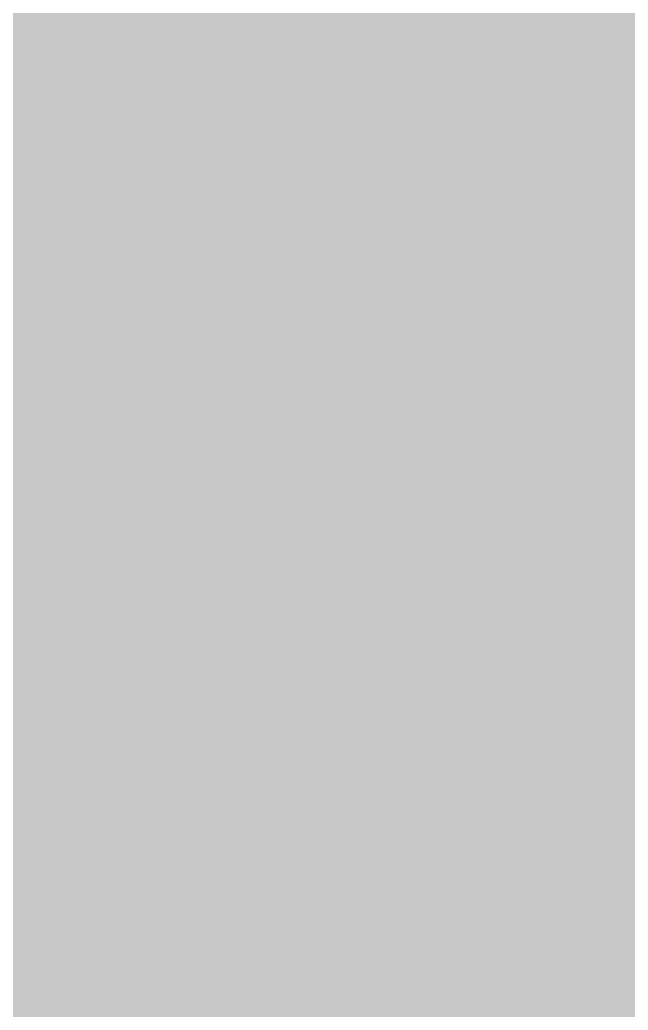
# Model space of a CAD drawing. Extents: x -7.6 to 53.5, y -11.4 to 75.3.
# Drawn here: x 30.044 to 31.002, y 17.39 to 18.948 of the extents above; entities that cross this region are included whole.
import ezdxf

# ---------------------------------------------------------------- set-up
doc = ezdxf.new("R2010")
doc.units = 0
for name, color, linetype in [('1', 12, 'CONTINUOUS'), ('16', 132, 'CONTINUOUS'), ('21', 41, 'CONTINUOUS'), ('22', 40, 'CONTINUOUS'), ('51', 53, 'CONTINUOUS')]:
    doc.layers.add(name, color=color, linetype=linetype)

# ---------------------------------------------------------------- blocks, each defined once
blk = doc.blocks.new('RECT')
blk.add_solid([(-0.5, -0.5), (0.5, -0.5), (-0.5, 0.5), (0.5, 0.5)])

msp = doc.modelspace()

# ---------------------------------------------------------------- linework, layer by layer
at = {"layer": '16', "const_width": 11.43}
msp.add_lwpolyline([(26.67, 12.7), (26.67, 32.004)], dxfattribs=at)
at = {"layer": '21', "const_width": 0.2032}
msp.add_lwpolyline([(37.87, 18.78, 0.8148), (28.17, 18.78)], format="xyb", dxfattribs=at)
at = {"layer": '22', "const_width": 0.0254}
for points in [[(30.0096, 18.5857), (30.0634, 18.476)], [(29.8377, 18.5166), (30.0435, 18.5166)], [(29.8458, 18.4912), (30.0559, 18.4912)], [(30.0634, 18.476), (30.1003, 18.3409)], [(29.8539, 18.4658), (30.0662, 18.4658)], [(29.862, 18.4404), (30.0731, 18.4404)], [(29.8701, 18.415), (30.08, 18.415)], [(29.8782, 18.3896), (30.087, 18.3896)], [(29.8863, 18.3642), (30.0939, 18.3642)], [(29.8944, 18.3388), (30.1005, 18.3388)], [(30.1003, 18.3409), (30.1142, 18.2016)], [(29.9025, 18.3134), (30.103, 18.3134)], [(29.9106, 18.288), (30.1056, 18.288)], [(29.9188, 18.2626), (30.1081, 18.2626)], [(29.9269, 18.2372), (30.1106, 18.2372)], [(29.935, 18.2118), (30.1132, 18.2118)], [(30.1142, 18.2016), (30.1142, 18.0213)], [(29.9431, 18.1864), (30.1142, 18.1864)], [(29.9512, 18.161), (30.1142, 18.161)], [(29.9593, 18.1356), (30.1142, 18.1356)], [(29.9516, 18.1102), (30.1142, 18.1102)], [(29.944, 18.0848), (30.1142, 18.0848)], [(29.9363, 18.0594), (30.1142, 18.0594)], [(29.9286, 18.034), (30.1142, 18.034)], [(30.1142, 18.0213), (30.0987, 17.8783)], [(29.9209, 18.0086), (30.1128, 18.0086)], [(29.9133, 17.9832), (30.1101, 17.9832)], [(29.9056, 17.9578), (30.1073, 17.9578)], [(29.8979, 17.9324), (30.1046, 17.9324)], [(29.8903, 17.907), (30.1018, 17.907)], [(29.8826, 17.8816), (30.0991, 17.8816)], [(30.0987, 17.8783), (30.0576, 17.7405)], [(29.8749, 17.8562), (30.0921, 17.8562)], [(29.8673, 17.8308), (30.0846, 17.8308)], [(29.8596, 17.8054), (30.077, 17.8054)], [(29.8519, 17.78), (30.0694, 17.78)], [(29.2633, 17.7546), (30.0618, 17.7546)], [(30.0576, 17.7405), (29.9923, 17.6124)], [(29.2729, 17.7292), (30.0519, 17.7292)], [(29.2825, 17.7038), (30.0389, 17.7038)]]:
    msp.add_lwpolyline(points, dxfattribs=at)
at = {"layer": '22', "const_width": 0.0127}
for points in [[(30.0435, 18.5102, 1), (30.0435, 18.523)], [(30.0559, 18.4848, 1), (30.0559, 18.4976)], [(30.0695, 18.4777, 1), (30.0573, 18.4743)], [(30.0577, 18.4732, 1), (30.0691, 18.4788)], [(30.0662, 18.4595, 1), (30.0662, 18.4722)], [(30.0731, 18.434, 1), (30.0731, 18.4468)], [(30.08, 18.4086, 1), (30.08, 18.4214)], [(30.087, 18.3833, 1), (30.087, 18.396)], [(30.0939, 18.3578, 1), (30.0939, 18.3706)], [(30.1066, 18.3416, 1), (30.094, 18.3403)], [(30.0941, 18.3392, 1), (30.1064, 18.3426)], [(30.1005, 18.3325, 1), (30.1005, 18.3452)], [(30.103, 18.3071, 1), (30.103, 18.3198)], [(30.1056, 18.2816, 1), (30.1056, 18.2944)], [(30.1081, 18.2563, 1), (30.1081, 18.269)], [(30.1106, 18.2309, 1), (30.1106, 18.2436)], [(30.1132, 18.2054, 1), (30.1132, 18.2182)], [(30.1206, 18.2016, 1), (30.1078, 18.2016)], [(30.1079, 18.201, 1), (30.1205, 18.2022)], [(30.1142, 18.1801, 1), (30.1142, 18.1928)], [(30.1142, 18.1547, 1), (30.1142, 18.1674)], [(30.1142, 18.1292, 1), (30.1142, 18.142)], [(30.1142, 18.1039, 1), (30.1142, 18.1166)], [(30.1142, 18.0785, 1), (30.1142, 18.0912)], [(30.1142, 18.053, 1), (30.1142, 18.0658)], [(30.1205, 18.0206, 1), (30.1079, 18.022)], [(30.1142, 18.0277, 1), (30.1142, 18.0404)], [(30.1078, 18.0213, 1), (30.1206, 18.0213)], [(30.1128, 18.0023, 1), (30.1128, 18.015)], [(30.1101, 17.9768, 1), (30.1101, 17.9896)], [(30.1073, 17.9515, 1), (30.1073, 17.9642)], [(30.1046, 17.9261, 1), (30.1046, 17.9388)], [(30.1018, 17.9006, 1), (30.1018, 17.9134)], [(30.0991, 17.8753, 1), (30.0991, 17.888)], [(30.0924, 17.879, 1), (30.105, 17.8776)], [(30.1048, 17.8765, 1), (30.0926, 17.8801)], [(30.0921, 17.8498, 1), (30.0921, 17.8626)], [(30.0846, 17.8244, 1), (30.0846, 17.8372)], [(30.077, 17.7991, 1), (30.077, 17.8118)], [(30.0694, 17.7736, 1), (30.0694, 17.7864)], [(30.0618, 17.7482, 1), (30.0618, 17.761)], [(30.0633, 17.7376, 1), (30.052, 17.7434)], [(30.0516, 17.7423, 1), (30.0637, 17.7387)], [(30.0519, 17.7229, 1), (30.0519, 17.7356)], [(30.0389, 17.6974, 1), (30.0389, 17.7102)]]:
    msp.add_lwpolyline(points, format="xyb", dxfattribs=at)
at = {"layer": '51', "const_width": 0.1016}
msp.add_lwpolyline([(33.02, 12.83, 1), (33.02, 22.73, 1), (33.02, 12.83)], format="xyb", dxfattribs=at)

# ---------------------------------------------------------------- block references
at = {"layer": '1', "xscale": 3.9, "yscale": 1.6}
msp.add_blockref('RECT', (28.77, 17.78), dxfattribs=at)

doc.saveas('drawing.dxf')
